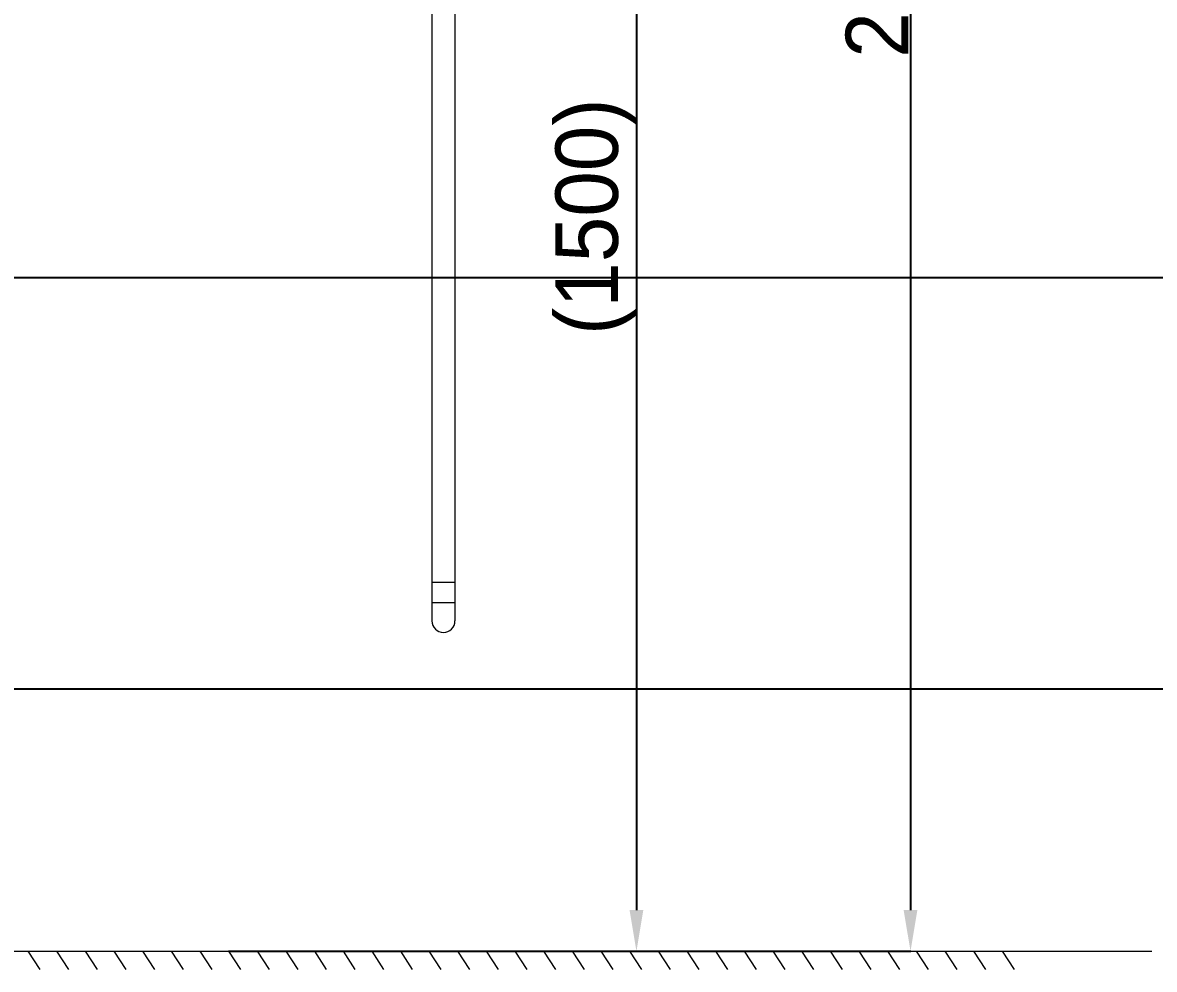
# Model space of a CAD drawing. Header units: millimetres. Extents: x 0 to 460316, y -63250 to 103204.
# Drawn here: x 202702 to 203389, y 46688 to 47263 of the extents above; entities that cross this region are included whole.
import ezdxf
from ezdxf.enums import TextEntityAlignment as Align

# ---------------------------------------------------------------- set-up
doc = ezdxf.new("R2010")
doc.units = ezdxf.units.MM
doc.header["$LTSCALE"] = 25
doc.layers.add('F-SYM', color=7, linetype='Continuous')
doc.layers.add('FORM(YOURNAME)-11', color=1, linetype='Continuous')
doc.styles.get("Standard").update_dxf_attribs({"font": 'Gulim.ttf'})
doc.styles.add('YOURNAME', font='HY울릉도M.TTF')
doc.dimstyles.get("Standard").update_dxf_attribs({"dimtxt": 0.18, "dimasz": 0.18, "dimexe": 0.18, "dimexo": 0.0625, "dimgap": 0.09, "dimtad": 0, "dimtih": 1, "dimtoh": 1, "dimdec": 4, "dimzin": 0, "dimdsep": 46, "dimtxsty": 'Standard', "dimcen": 0.09, "dimadec": 0, "dimazin": 0, "dimtfac": 1, "dimtdec": 4, "dimtofl": 0, "dimtmove": 0, "dimatfit": 3, "dimfxl": 1, "dimtolj": 1, "dimtzin": 0, "dimarcsym": 0})

# ---------------------------------------------------------------- blocks, each defined once
blk = doc.blocks.new('*D406')
at = {"color": 0, "linetype": 'Continuous', "lineweight": -2}
for p, q in [((202953.42, 47591.49), (203074.68, 47591.49)), ((202965.92, 46698.82), (203074.68, 46698.82))]:
    blk.add_line(p, q, dxfattribs=at)
at = {"linetype": 'Continuous', "lineweight": -2}
blk.add_line((203074.5, 47566.49), (203074.5, 46723.82), dxfattribs=at)
at = {"linetype": 'Continuous'}
for points in [[(203070.33, 47566.49), (203078.67, 47566.49), (203074.5, 47591.49)], [(203070.33, 46723.82), (203078.67, 46723.82), (203074.5, 46698.82)]]:
    blk.add_solid(points, dxfattribs=at)
at = {"layer": 'Defpoints', "color": 0, "linetype": 'Continuous'}
for p in [(202953.36, 47591.49), (202965.85, 46698.82), (203074.5, 46698.82)]:
    blk.add_point(p, dxfattribs=at)
at = {"linetype": 'Continuous', "lineweight": 20, "insert": (203049.97, 47145.16), "char_height": 38, "attachment_point": 5, "rotation": 90}
blk.add_mtext('\\A1;(1500)', dxfattribs=at)
blk = doc.blocks.new('*D412')
at = {"color": 0, "linetype": 'Continuous', "lineweight": -2}
for p, q in [((202799.08, 48022.44), (203241.22, 48022.44)), ((202826.62, 46698.82), (203241.22, 46698.82))]:
    blk.add_line(p, q, dxfattribs=at)
at = {"linetype": 'Continuous', "lineweight": -2}
blk.add_line((203241.04, 47997.44), (203241.04, 46723.82), dxfattribs=at)
at = {"linetype": 'Continuous'}
for points in [[(203236.87, 47997.44), (203245.21, 47997.44), (203241.04, 48022.44)], [(203236.87, 46723.82), (203245.21, 46723.82), (203241.04, 46698.82)]]:
    blk.add_solid(points, dxfattribs=at)
at = {"layer": 'Defpoints', "color": 0, "linetype": 'Continuous'}
for p in [(202799.01, 48022.44), (202826.55, 46698.82), (203241.04, 46698.82)]:
    blk.add_point(p, dxfattribs=at)
at = {"linetype": 'Continuous', "lineweight": 20, "insert": (203220.94, 47360.63), "char_height": 38, "attachment_point": 5, "rotation": 90}
blk.add_mtext('\\A1;2000-2200', dxfattribs=at)
blk = doc.blocks.new('FORM-PLAN')
at = {"layer": 'FORM(YOURNAME)-11', "color": 14}
for p, q in [((1345.8, 22893.4), (10555.8, 22893.4)), ((1345.8, 21893.4), (10555.8, 21893.4))]:
    blk.add_line(p, q, dxfattribs=at)
at = {"layer": 'FORM(YOURNAME)-11', "color": 3, "style": 'YOURNAME'}
for tag, height, p in [('1', 450.5, (9905.3, 18187.7)), ('2', 450.5, (9905.3, 17544.1)), ('3', 450.5, (9905.3, 16257)), ('4', 450.5, (9905.3, 14326.3)), ('5', 514.9, (9905.3, 12009.4)), ('6', 514.9, (9905.3, 9756.9)), ('7', 514.9, (9905.3, 7504.4)), ('8', 514.9, (9905.3, 5251.9)), ('9', 514.9, (9905.3, 2999.4)), ('10', 514.9, (5655, 811.3)), ('11', 514.9, (9905.3, 746.9)), ('12', 514.9, (5655, -1441.2)), ('13', 514.9, (9905.3, -1441.2))]:
    blk.add_attdef(tag, text='', height=height, dxfattribs=at).set_placement(p, align=Align.MIDDLE_RIGHT)

msp = doc.modelspace()

# ---------------------------------------------------------------- linework, layer by layer
at = {"color": 7, "linetype": 'Continuous', "lineweight": 20}
for p, q in [((202950.24, 47572.99), (202950.24, 46899.55)), ((202964.24, 47572.99), (202964.24, 46899.55)), ((202950.24, 46922.99), (202964.24, 46922.99)), ((202950.24, 46910.75), (202964.24, 46910.75)), ((202042.99, 46698.82), (203387.6, 46698.82)), ((202704.67, 46698.82), (202711.93, 46687.78)), ((202722.08, 46698.82), (202729.34, 46687.78)), ((202739.49, 46698.82), (202746.75, 46687.78)), ((202756.9, 46698.82), (202764.16, 46687.78)), ((202774.32, 46698.82), (202781.58, 46687.78)), ((202791.73, 46698.82), (202798.99, 46687.78)), ((202809.14, 46698.82), (202816.4, 46687.78)), ((202826.55, 46698.82), (202833.81, 46687.78)), ((202843.97, 46698.82), (202851.23, 46687.78)), ((202861.38, 46698.82), (202868.64, 46687.78)), ((202878.79, 46698.82), (202886.05, 46687.78)), ((202896.2, 46698.82), (202903.46, 46687.78)), ((202913.62, 46698.82), (202920.88, 46687.78)), ((202931.03, 46698.82), (202938.29, 46687.78)), ((202948.44, 46698.82), (202955.7, 46687.78)), ((202965.85, 46698.82), (202973.11, 46687.78)), ((202983.27, 46698.82), (202990.53, 46687.78)), ((203000.68, 46698.82), (203007.94, 46687.78)), ((203018.09, 46698.82), (203025.35, 46687.78)), ((203035.5, 46698.82), (203042.76, 46687.78)), ((203052.92, 46698.82), (203060.18, 46687.78)), ((203070.33, 46698.82), (203077.59, 46687.78)), ((203087.74, 46698.82), (203095, 46687.78)), ((203105.15, 46698.82), (203112.41, 46687.78)), ((203122.57, 46698.82), (203129.83, 46687.78)), ((203139.98, 46698.82), (203147.24, 46687.78)), ((203157.39, 46698.82), (203164.65, 46687.78)), ((203174.8, 46698.82), (203182.06, 46687.78)), ((203192.22, 46698.82), (203199.48, 46687.78)), ((203209.63, 46698.82), (203216.89, 46687.78)), ((203227.04, 46698.82), (203234.3, 46687.78)), ((203244.45, 46698.82), (203251.71, 46687.78)), ((203261.87, 46698.82), (203269.13, 46687.78)), ((203279.28, 46698.82), (203286.54, 46687.78)), ((203296.69, 46698.82), (203303.95, 46687.78))]:
    msp.add_line(p, q, dxfattribs=at)
msp.add_arc((202957.24, 46899.55), 7, 180, 0, dxfattribs=at)

# ---------------------------------------------------------------- block references
at = {"layer": 'F-SYM', "xscale": 0.2500000000000001, "yscale": 0.2500000000000001, "zscale": 0.2500000000000001}
msp.add_blockref('FORM-PLAN', (201462.45, 41384.91), dxfattribs=at)

# ---------------------------------------------------------------- dimensions: what is measured, and where the dimension line sits
at = {"color": 7, "linetype": 'Continuous', "lineweight": 20}
for base, p1, p2, text, picture, middle in [((203241.04, 46698.82), (202799.01, 48022.44), (202826.55, 46698.82), '2000-2200', '*D412', (203220.94, 47360.63)), ((203074.5, 46698.82), (202953.36, 47591.49), (202965.85, 46698.82), '(1500)', '*D406', (203049.97, 47145.16))]:
    dim = msp.add_linear_dim(base=base, p1=p1, p2=p2, angle=90, text=text, dimstyle='Standard', override={"dimtxt": 38, "dimasz": 25, "dimgap": 0.625, "dimtad": 1, "dimtih": 0, "dimtoh": 0, "dimdec": 0, "dimzin": 0, "dimcen": 0.105236, "dimclrd": 256, "dimclrt": 256, "dimadec": 0, "dimazin": 0, "dimtp": 0, "dimtm": 0, "dimtdec": 0, "dimtzin": 0}, dxfattribs=at)
    dim.commit()
    dim.dimension.update_dxf_attribs({"geometry": picture, "text_midpoint": middle})

doc.saveas('drawing.dxf')
